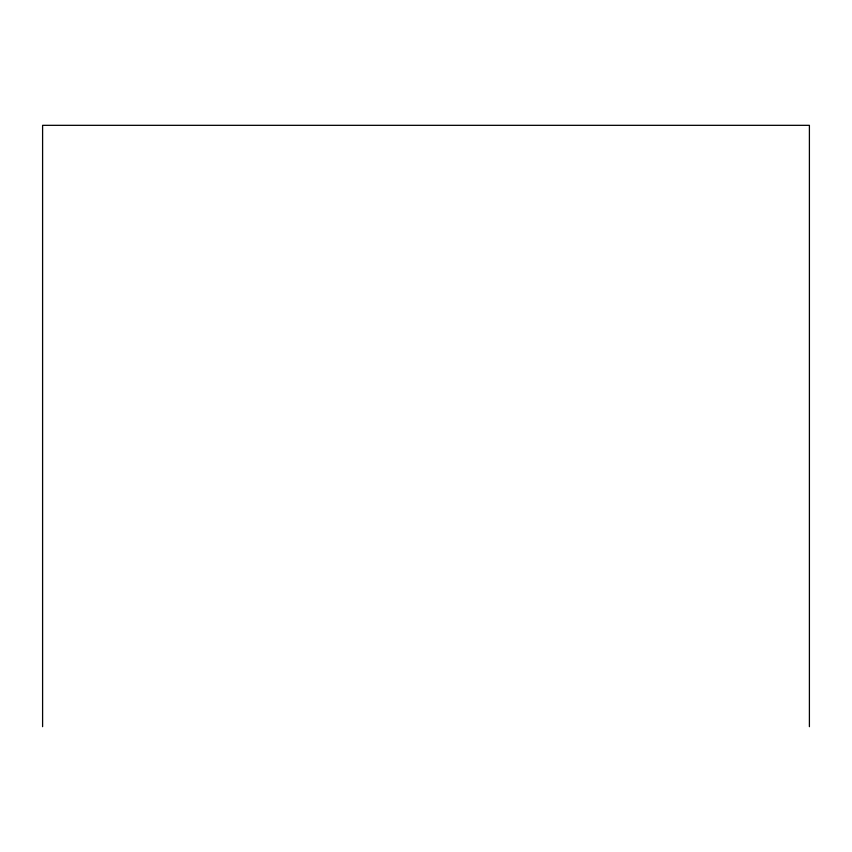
<?xml version="1.0" encoding="UTF-8"?>
<svg xmlns="http://www.w3.org/2000/svg" width="852" height="852" viewBox="0 0 852 852"><rect width="100%" height="100%" fill="white"/><g stroke="black" fill="none" stroke-linecap="round" stroke-linejoin="round"><path stroke-width="1.28" d="M809.4 726.671L809.4 125.329L42.6 125.329L42.6 726.671"/></g></svg>
